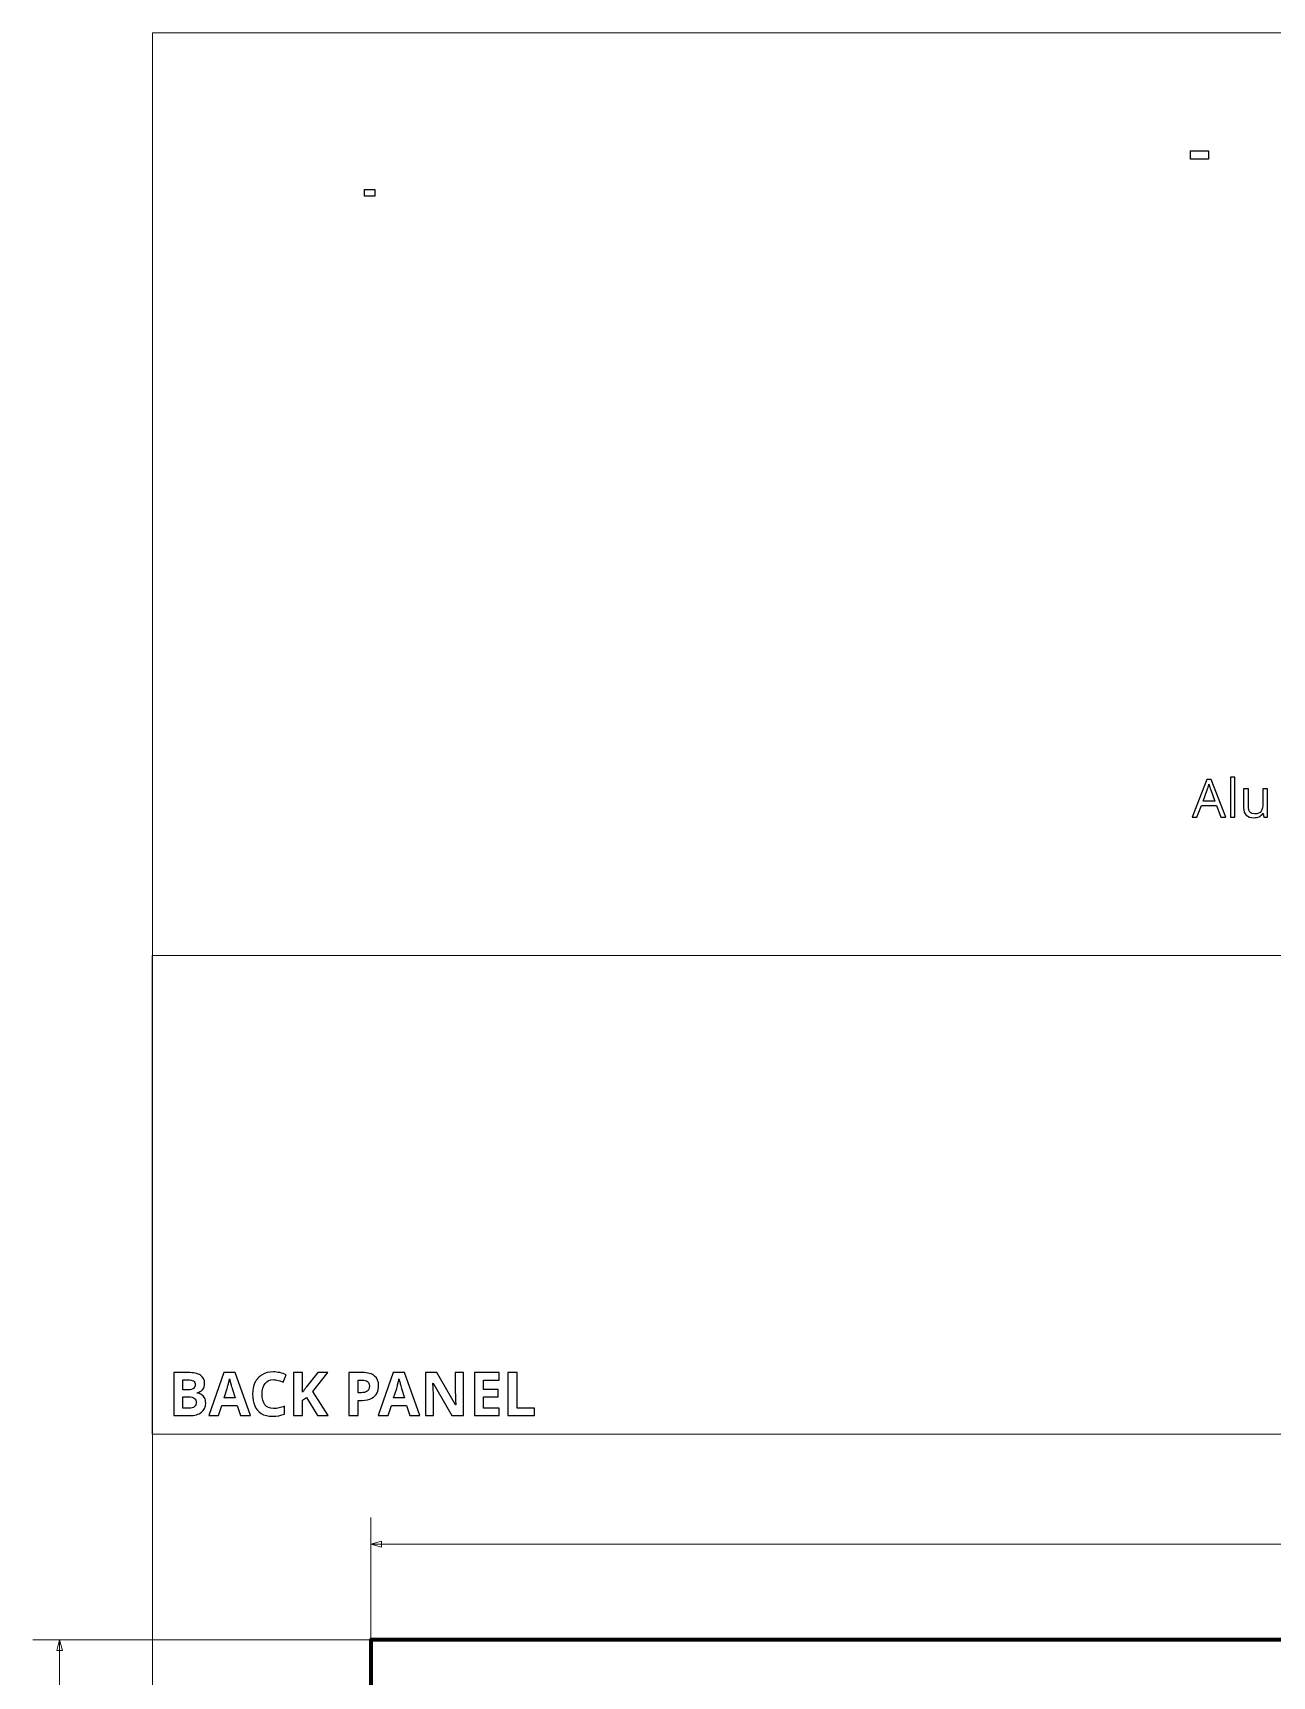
# Model space of a CAD drawing. Header units: inches. Extents: x -6.7 to 20.3, y -5.6 to 12.6.
# Drawn here: x -6.69 to -2.12, y 6.53 to 12.59 of the extents above; entities that cross this region are included whole.
import ezdxf
from ezdxf.lldxf.tags import DXFTag

# ---------------------------------------------------------------- set-up
doc = ezdxf.new("R2010")
doc.units = ezdxf.units.IN
doc.header["$MEASUREMENT"] = 0
doc.header["$XCLIPFRAME"] = 2
doc.layers.add('Layer 1', color=7, linetype='Continuous')
tags = doc.linetypes.add('New Line1', pattern=[1.5, 1, -0.5]).pattern_tags.tags
tags[6:7] = [DXFTag(74, 4), DXFTag(75, 0), DXFTag(340, '0'), DXFTag(46, 1.0), DXFTag(50, 0.0), DXFTag(44, 0.0), DXFTag(45, 0.0)]
tags[4:5] = [DXFTag(74, 4), DXFTag(75, 0), DXFTag(340, '0'), DXFTag(46, 1.0), DXFTag(50, 0.0), DXFTag(44, 0.0), DXFTag(45, 0.0)]
picture_1 = doc.add_image_def('image2.jpg', size_in_pixel=(535, 249))
picture_2 = doc.add_image_def('image3.jpg', size_in_pixel=(467, 301))

msp = doc.modelspace()

# ---------------------------------------------------------------- linework, layer by layer
at = {"layer": 'Layer 1', "color": 250, "linetype": 'New Line1', "lineweight": 18}
msp.add_lwpolyline([(-6.247, -1.0532), (6.3515, -1.0532), (6.3515, 12.5881), (-6.247, 12.5881), (-6.247, -1.0532)], close=True, dxfattribs=at)
at = {"layer": 'Layer 1', "color": 253, "lineweight": 18}
msp.add_lwpolyline([(-6.2482, 7.4233), (6.3502, 7.4233), (6.3502, 9.1872), (-6.2482, 9.1872), (-6.2482, 7.4233)], close=True, dxfattribs=at)
at = {"layer": 'Layer 1', "color": 250, "lineweight": 70}
msp.add_lwpolyline([(-5.4427, -0.8147), (5.5809, -0.8147), (5.5809, 6.6656), (-5.4427, 6.6656), (-5.4427, -0.8147)], close=True, dxfattribs=at)
at = {"layer": 'Layer 1', "color": 250}
for points, knots in [([(-2.3109, 9.6973), (-2.3109, 9.6973), (-2.3276, 9.7403), (-2.3276, 9.7403), (-2.3276, 9.7403), (-2.3826, 9.7403), (-2.3826, 9.7403), (-2.3826, 9.7403), (-2.3992, 9.6973), (-2.3992, 9.6973), (-2.3992, 9.6973), (-2.4168, 9.6973), (-2.4168, 9.6973), (-2.4168, 9.6973), (-2.3626, 9.8367), (-2.3626, 9.8367), (-2.3626, 9.8367), (-2.3468, 9.8367), (-2.3468, 9.8367), (-2.3468, 9.8367), (-2.2928, 9.6973), (-2.2928, 9.6973), (-2.2928, 9.6973), (-2.3109, 9.6973), (-2.3109, 9.6973)], [0, 0, 0, 0, 0.125, 0.125, 0.125, 0.25, 0.25, 0.25, 0.375, 0.375, 0.375, 0.5, 0.5, 0.5, 0.625, 0.625, 0.625, 0.75, 0.75, 0.75, 0.875, 0.875, 0.875, 1, 1, 1, 1]), ([(-2.3484, 9.7978), (-2.3488, 9.7989), (-2.3494, 9.8007), (-2.3503, 9.8035), (-2.3513, 9.8062), (-2.3521, 9.809), (-2.353, 9.8119), (-2.3538, 9.8148), (-2.3545, 9.8171), (-2.355, 9.8186), (-2.3559, 9.8146), (-2.357, 9.8107), (-2.3581, 9.8069), (-2.3593, 9.803), (-2.3603, 9.8), (-2.361, 9.7978), (-2.361, 9.7978), (-2.3768, 9.7558), (-2.3768, 9.7558), (-2.3768, 9.7558), (-2.3328, 9.7558), (-2.3328, 9.7558), (-2.3328, 9.7558), (-2.3484, 9.7978), (-2.3484, 9.7978)], [0, 0, 0, 0, 0.125, 0.125, 0.125, 0.25, 0.25, 0.25, 0.375, 0.375, 0.375, 0.5, 0.5, 0.5, 0.625, 0.625, 0.625, 0.75, 0.75, 0.75, 0.875, 0.875, 0.875, 1, 1, 1, 1]), ([(-2.259, 9.6973), (-2.259, 9.6973), (-2.2761, 9.6973), (-2.2761, 9.6973), (-2.2761, 9.6973), (-2.2761, 9.8451), (-2.2761, 9.8451), (-2.2761, 9.8451), (-2.259, 9.8451), (-2.259, 9.8451), (-2.259, 9.8451), (-2.259, 9.6973), (-2.259, 9.6973)], [0, 0, 0, 0, 0.25, 0.25, 0.25, 0.5, 0.5, 0.5, 0.75, 0.75, 0.75, 1, 1, 1, 1]), ([(-2.1388, 9.8015), (-2.1388, 9.8015), (-2.1388, 9.6973), (-2.1388, 9.6973), (-2.1388, 9.6973), (-2.1528, 9.6973), (-2.1528, 9.6973), (-2.1528, 9.6973), (-2.1553, 9.7111), (-2.1553, 9.7111), (-2.1553, 9.7111), (-2.1561, 9.7111), (-2.1561, 9.7111), (-2.1595, 9.7057), (-2.1641, 9.7017), (-2.1701, 9.6991), (-2.1761, 9.6966), (-2.1824, 9.6953), (-2.1891, 9.6953), (-2.2017, 9.6953), (-2.2112, 9.6984), (-2.2175, 9.7044), (-2.2239, 9.7104), (-2.2271, 9.72), (-2.2271, 9.7333), (-2.2271, 9.7333), (-2.2271, 9.8015), (-2.2271, 9.8015), (-2.2271, 9.8015), (-2.2098, 9.8015), (-2.2098, 9.8015), (-2.2098, 9.8015), (-2.2098, 9.7344), (-2.2098, 9.7344), (-2.2098, 9.7178), (-2.2021, 9.7095), (-2.1866, 9.7095), (-2.1751, 9.7095), (-2.1671, 9.7128), (-2.1626, 9.7193), (-2.1581, 9.7257), (-2.1559, 9.7351), (-2.1559, 9.7473), (-2.1559, 9.7473), (-2.1559, 9.8015), (-2.1559, 9.8015), (-2.1559, 9.8015), (-2.1388, 9.8015), (-2.1388, 9.8015)], [0, 0, 0, 0, 0.0625, 0.0625, 0.0625, 0.125, 0.125, 0.125, 0.1875, 0.1875, 0.1875, 0.25, 0.25, 0.25, 0.3125, 0.3125, 0.3125, 0.375, 0.375, 0.375, 0.4375, 0.4375, 0.4375, 0.5, 0.5, 0.5, 0.5625, 0.5625, 0.5625, 0.625, 0.625, 0.625, 0.6875, 0.6875, 0.6875, 0.75, 0.75, 0.75, 0.8125, 0.8125, 0.8125, 0.875, 0.875, 0.875, 0.9375, 0.9375, 0.9375, 1, 1, 1, 1]), ([(-6.117, 7.6501), (-6.0953, 7.6501), (-6.0794, 7.6469), (-6.0695, 7.6405), (-6.0596, 7.634), (-6.0546, 7.6241), (-6.0546, 7.6106), (-6.0546, 7.6006), (-6.0572, 7.5928), (-6.0625, 7.5869), (-6.0677, 7.5811), (-6.0741, 7.5773), (-6.0815, 7.5757), (-6.0815, 7.5757), (-6.0815, 7.5746), (-6.0815, 7.5746), (-6.0763, 7.5735), (-6.0713, 7.5717), (-6.0666, 7.569), (-6.0619, 7.5664), (-6.058, 7.5625), (-6.055, 7.5575), (-6.0521, 7.5524), (-6.0506, 7.5458), (-6.0506, 7.5375), (-6.0506, 7.5229), (-6.0558, 7.5116), (-6.0663, 7.5036), (-6.0767, 7.4955), (-6.091, 7.4915), (-6.109, 7.4915), (-6.109, 7.4915), (-6.1684, 7.4915), (-6.1684, 7.4915), (-6.1684, 7.4915), (-6.1684, 7.6501), (-6.1684, 7.6501), (-6.1684, 7.6501), (-6.117, 7.6501), (-6.117, 7.6501)], [0, 0, 0, 0, 0.076923, 0.076923, 0.076923, 0.153846, 0.153846, 0.153846, 0.230769, 0.230769, 0.230769, 0.307692, 0.307692, 0.307692, 0.384615, 0.384615, 0.384615, 0.461538, 0.461538, 0.461538, 0.538462, 0.538462, 0.538462, 0.615385, 0.615385, 0.615385, 0.692308, 0.692308, 0.692308, 0.769231, 0.769231, 0.769231, 0.846154, 0.846154, 0.846154, 0.923077, 0.923077, 0.923077, 1, 1, 1, 1]), ([(-5.9224, 7.4915), (-5.9224, 7.4915), (-5.9346, 7.5288), (-5.9346, 7.5288), (-5.9346, 7.5288), (-5.9906, 7.5288), (-5.9906, 7.5288), (-5.9906, 7.5288), (-6.0028, 7.4915), (-6.0028, 7.4915), (-6.0028, 7.4915), (-6.0395, 7.4915), (-6.0395, 7.4915), (-6.0395, 7.4915), (-5.9837, 7.6508), (-5.9837, 7.6508), (-5.9837, 7.6508), (-5.9419, 7.6508), (-5.9419, 7.6508), (-5.9419, 7.6508), (-5.8857, 7.4915), (-5.8857, 7.4915), (-5.8857, 7.4915), (-5.9224, 7.4915), (-5.9224, 7.4915)], [0, 0, 0, 0, 0.125, 0.125, 0.125, 0.25, 0.25, 0.25, 0.375, 0.375, 0.375, 0.5, 0.5, 0.5, 0.625, 0.625, 0.625, 0.75, 0.75, 0.75, 0.875, 0.875, 0.875, 1, 1, 1, 1]), ([(-5.8017, 7.6241), (-5.8144, 7.6241), (-5.8245, 7.6194), (-5.8318, 7.6098), (-5.8391, 7.6002), (-5.8428, 7.5871), (-5.8428, 7.5704), (-5.8428, 7.5536), (-5.8393, 7.5406), (-5.8323, 7.5314), (-5.8252, 7.5221), (-5.8146, 7.5175), (-5.8004, 7.5175), (-5.7934, 7.5175), (-5.7867, 7.5183), (-5.7803, 7.5199), (-5.7738, 7.5215), (-5.7673, 7.5236), (-5.7608, 7.5261), (-5.7608, 7.5261), (-5.7608, 7.4972), (-5.7608, 7.4972), (-5.7734, 7.4919), (-5.7879, 7.4892), (-5.8041, 7.4892), (-5.821, 7.4892), (-5.8349, 7.4926), (-5.8458, 7.4994), (-5.8567, 7.5061), (-5.8648, 7.5156), (-5.87, 7.5278), (-5.8753, 7.54), (-5.8779, 7.5543), (-5.8779, 7.5706), (-5.8779, 7.5866), (-5.875, 7.6007), (-5.869, 7.613), (-5.8631, 7.6253), (-5.8544, 7.6349), (-5.843, 7.6419), (-5.8316, 7.6489), (-5.8177, 7.6524), (-5.8013, 7.6524), (-5.7934, 7.6524), (-5.7854, 7.6515), (-5.7774, 7.6498), (-5.7693, 7.6481), (-5.7616, 7.6455), (-5.7544, 7.6419), (-5.7544, 7.6419), (-5.7655, 7.6148), (-5.7655, 7.6148), (-5.7708, 7.6173), (-5.7765, 7.6195), (-5.7825, 7.6214), (-5.7885, 7.6232), (-5.7949, 7.6241), (-5.8017, 7.6241)], [0, 0, 0, 0, 0.052632, 0.052632, 0.052632, 0.105263, 0.105263, 0.105263, 0.157895, 0.157895, 0.157895, 0.210526, 0.210526, 0.210526, 0.263158, 0.263158, 0.263158, 0.315789, 0.315789, 0.315789, 0.368421, 0.368421, 0.368421, 0.421053, 0.421053, 0.421053, 0.473684, 0.473684, 0.473684, 0.526316, 0.526316, 0.526316, 0.578947, 0.578947, 0.578947, 0.631579, 0.631579, 0.631579, 0.684211, 0.684211, 0.684211, 0.736842, 0.736842, 0.736842, 0.789474, 0.789474, 0.789474, 0.842105, 0.842105, 0.842105, 0.894737, 0.894737, 0.894737, 0.947368, 0.947368, 0.947368, 1, 1, 1, 1]), ([(-5.5999, 7.4915), (-5.5999, 7.4915), (-5.6382, 7.4915), (-5.6382, 7.4915), (-5.6382, 7.4915), (-5.6797, 7.5584), (-5.6797, 7.5584), (-5.6797, 7.5584), (-5.6939, 7.5481), (-5.6939, 7.5481), (-5.6939, 7.5481), (-5.6939, 7.4915), (-5.6939, 7.4915), (-5.6939, 7.4915), (-5.7275, 7.4915), (-5.7275, 7.4915), (-5.7275, 7.4915), (-5.7275, 7.6501), (-5.7275, 7.6501), (-5.7275, 7.6501), (-5.6939, 7.6501), (-5.6939, 7.6501), (-5.6939, 7.6501), (-5.6939, 7.5775), (-5.6939, 7.5775), (-5.6917, 7.5806), (-5.6895, 7.5837), (-5.6873, 7.5868), (-5.685, 7.5899), (-5.6828, 7.593), (-5.6806, 7.5961), (-5.6806, 7.5961), (-5.6377, 7.6501), (-5.6377, 7.6501), (-5.6377, 7.6501), (-5.6004, 7.6501), (-5.6004, 7.6501), (-5.6004, 7.6501), (-5.6557, 7.5799), (-5.6557, 7.5799), (-5.6557, 7.5799), (-5.5999, 7.4915), (-5.5999, 7.4915)], [0, 0, 0, 0, 0.071429, 0.071429, 0.071429, 0.142857, 0.142857, 0.142857, 0.214286, 0.214286, 0.214286, 0.285714, 0.285714, 0.285714, 0.357143, 0.357143, 0.357143, 0.428571, 0.428571, 0.428571, 0.5, 0.5, 0.5, 0.571429, 0.571429, 0.571429, 0.642857, 0.642857, 0.642857, 0.714286, 0.714286, 0.714286, 0.785714, 0.785714, 0.785714, 0.857143, 0.857143, 0.857143, 0.928571, 0.928571, 0.928571, 1, 1, 1, 1]), ([(-5.4735, 7.6501), (-5.453, 7.6501), (-5.4379, 7.6459), (-5.4282, 7.6374), (-5.4184, 7.6288), (-5.4135, 7.6168), (-5.4135, 7.6012), (-5.4135, 7.5919), (-5.4154, 7.5832), (-5.4193, 7.575), (-5.4231, 7.5669), (-5.4295, 7.5603), (-5.4385, 7.5552), (-5.4474, 7.5502), (-5.4596, 7.5477), (-5.4748, 7.5477), (-5.4748, 7.5477), (-5.4893, 7.5477), (-5.4893, 7.5477), (-5.4893, 7.5477), (-5.4893, 7.4915), (-5.4893, 7.4915), (-5.4893, 7.4915), (-5.5233, 7.4915), (-5.5233, 7.4915), (-5.5233, 7.4915), (-5.5233, 7.6501), (-5.5233, 7.6501), (-5.5233, 7.6501), (-5.4735, 7.6501), (-5.4735, 7.6501)], [0, 0, 0, 0, 0.1, 0.1, 0.1, 0.2, 0.2, 0.2, 0.3, 0.3, 0.3, 0.4, 0.4, 0.4, 0.5, 0.5, 0.5, 0.6, 0.6, 0.6, 0.7, 0.7, 0.7, 0.8, 0.8, 0.8, 0.9, 0.9, 0.9, 1, 1, 1, 1]), ([(-5.2982, 7.4915), (-5.2982, 7.4915), (-5.3104, 7.5288), (-5.3104, 7.5288), (-5.3104, 7.5288), (-5.3664, 7.5288), (-5.3664, 7.5288), (-5.3664, 7.5288), (-5.3786, 7.4915), (-5.3786, 7.4915), (-5.3786, 7.4915), (-5.4153, 7.4915), (-5.4153, 7.4915), (-5.4153, 7.4915), (-5.3595, 7.6508), (-5.3595, 7.6508), (-5.3595, 7.6508), (-5.3177, 7.6508), (-5.3177, 7.6508), (-5.3177, 7.6508), (-5.2615, 7.4915), (-5.2615, 7.4915), (-5.2615, 7.4915), (-5.2982, 7.4915), (-5.2982, 7.4915)], [0, 0, 0, 0, 0.125, 0.125, 0.125, 0.25, 0.25, 0.25, 0.375, 0.375, 0.375, 0.5, 0.5, 0.5, 0.625, 0.625, 0.625, 0.75, 0.75, 0.75, 0.875, 0.875, 0.875, 1, 1, 1, 1]), ([(-5.1008, 7.4915), (-5.1008, 7.4915), (-5.1435, 7.4915), (-5.1435, 7.4915), (-5.1435, 7.4915), (-5.2126, 7.6115), (-5.2126, 7.6115), (-5.2126, 7.6115), (-5.2135, 7.6115), (-5.2135, 7.6115), (-5.2132, 7.6039), (-5.2129, 7.5964), (-5.2125, 7.5888), (-5.2121, 7.5812), (-5.2118, 7.5737), (-5.2115, 7.5661), (-5.2115, 7.5661), (-5.2115, 7.4915), (-5.2115, 7.4915), (-5.2115, 7.4915), (-5.2415, 7.4915), (-5.2415, 7.4915), (-5.2415, 7.4915), (-5.2415, 7.6501), (-5.2415, 7.6501), (-5.2415, 7.6501), (-5.199, 7.6501), (-5.199, 7.6501), (-5.199, 7.6501), (-5.1302, 7.5312), (-5.1302, 7.5312), (-5.1302, 7.5312), (-5.1295, 7.5312), (-5.1295, 7.5312), (-5.1296, 7.5386), (-5.1299, 7.546), (-5.1302, 7.5532), (-5.1305, 7.5605), (-5.1307, 7.5678), (-5.131, 7.575), (-5.131, 7.575), (-5.131, 7.6501), (-5.131, 7.6501), (-5.131, 7.6501), (-5.1008, 7.6501), (-5.1008, 7.6501), (-5.1008, 7.6501), (-5.1008, 7.4915), (-5.1008, 7.4915)], [0, 0, 0, 0, 0.0625, 0.0625, 0.0625, 0.125, 0.125, 0.125, 0.1875, 0.1875, 0.1875, 0.25, 0.25, 0.25, 0.3125, 0.3125, 0.3125, 0.375, 0.375, 0.375, 0.4375, 0.4375, 0.4375, 0.5, 0.5, 0.5, 0.5625, 0.5625, 0.5625, 0.625, 0.625, 0.625, 0.6875, 0.6875, 0.6875, 0.75, 0.75, 0.75, 0.8125, 0.8125, 0.8125, 0.875, 0.875, 0.875, 0.9375, 0.9375, 0.9375, 1, 1, 1, 1]), ([(-4.9695, 7.4915), (-4.9695, 7.4915), (-5.0608, 7.4915), (-5.0608, 7.4915), (-5.0608, 7.4915), (-5.0608, 7.6501), (-5.0608, 7.6501), (-5.0608, 7.6501), (-4.9695, 7.6501), (-4.9695, 7.6501), (-4.9695, 7.6501), (-4.9695, 7.6226), (-4.9695, 7.6226), (-4.9695, 7.6226), (-5.0273, 7.6226), (-5.0273, 7.6226), (-5.0273, 7.6226), (-5.0273, 7.5877), (-5.0273, 7.5877), (-5.0273, 7.5877), (-4.9735, 7.5877), (-4.9735, 7.5877), (-4.9735, 7.5877), (-4.9735, 7.5601), (-4.9735, 7.5601), (-4.9735, 7.5601), (-5.0273, 7.5601), (-5.0273, 7.5601), (-5.0273, 7.5601), (-5.0273, 7.5192), (-5.0273, 7.5192), (-5.0273, 7.5192), (-4.9695, 7.5192), (-4.9695, 7.5192), (-4.9695, 7.5192), (-4.9695, 7.4915), (-4.9695, 7.4915)], [0, 0, 0, 0, 0.083333, 0.083333, 0.083333, 0.166667, 0.166667, 0.166667, 0.25, 0.25, 0.25, 0.333333, 0.333333, 0.333333, 0.416667, 0.416667, 0.416667, 0.5, 0.5, 0.5, 0.583333, 0.583333, 0.583333, 0.666667, 0.666667, 0.666667, 0.75, 0.75, 0.75, 0.833333, 0.833333, 0.833333, 0.916667, 0.916667, 0.916667, 1, 1, 1, 1]), ([(-4.9375, 7.4915), (-4.9375, 7.4915), (-4.9375, 7.6501), (-4.9375, 7.6501), (-4.9375, 7.6501), (-4.9035, 7.6501), (-4.9035, 7.6501), (-4.9035, 7.6501), (-4.9035, 7.5195), (-4.9035, 7.5195), (-4.9035, 7.5195), (-4.8393, 7.5195), (-4.8393, 7.5195), (-4.8393, 7.5195), (-4.8393, 7.4915), (-4.8393, 7.4915), (-4.8393, 7.4915), (-4.9375, 7.4915), (-4.9375, 7.4915)], [0, 0, 0, 0, 0.166667, 0.166667, 0.166667, 0.333333, 0.333333, 0.333333, 0.5, 0.5, 0.5, 0.666667, 0.666667, 0.666667, 0.833333, 0.833333, 0.833333, 1, 1, 1, 1]), ([(-6.1153, 7.5866), (-6.1056, 7.5866), (-6.0989, 7.5884), (-6.0951, 7.5919), (-6.0914, 7.5955), (-6.0895, 7.6001), (-6.0895, 7.6059), (-6.0895, 7.612), (-6.0917, 7.6165), (-6.0961, 7.6194), (-6.1006, 7.6222), (-6.1075, 7.6237), (-6.1168, 7.6237), (-6.1168, 7.6237), (-6.1344, 7.6237), (-6.1344, 7.6237), (-6.1344, 7.6237), (-6.1344, 7.5866), (-6.1344, 7.5866), (-6.1344, 7.5866), (-6.1153, 7.5866), (-6.1153, 7.5866)], [0, 0, 0, 0, 0.142857, 0.142857, 0.142857, 0.285714, 0.285714, 0.285714, 0.428571, 0.428571, 0.428571, 0.571429, 0.571429, 0.571429, 0.714286, 0.714286, 0.714286, 0.857143, 0.857143, 0.857143, 1, 1, 1, 1]), ([(-5.9535, 7.5917), (-5.9541, 7.5939), (-5.955, 7.5972), (-5.9563, 7.6017), (-5.9575, 7.6061), (-5.9587, 7.6107), (-5.9599, 7.6154), (-5.9611, 7.62), (-5.9621, 7.6238), (-5.9628, 7.6268), (-5.9634, 7.6234), (-5.9643, 7.6195), (-5.9654, 7.6151), (-5.9665, 7.6108), (-5.9676, 7.6065), (-5.9686, 7.6022), (-5.9696, 7.598), (-5.9705, 7.5945), (-5.9713, 7.5917), (-5.9713, 7.5917), (-5.9826, 7.5572), (-5.9826, 7.5572), (-5.9826, 7.5572), (-5.9424, 7.5572), (-5.9424, 7.5572), (-5.9424, 7.5572), (-5.9535, 7.5917), (-5.9535, 7.5917)], [0, 0, 0, 0, 0.111111, 0.111111, 0.111111, 0.222222, 0.222222, 0.222222, 0.333333, 0.333333, 0.333333, 0.444444, 0.444444, 0.444444, 0.555556, 0.555556, 0.555556, 0.666667, 0.666667, 0.666667, 0.777778, 0.777778, 0.777778, 0.888889, 0.888889, 0.888889, 1, 1, 1, 1]), ([(-5.4746, 7.6224), (-5.4746, 7.6224), (-5.4893, 7.6224), (-5.4893, 7.6224), (-5.4893, 7.6224), (-5.4893, 7.5757), (-5.4893, 7.5757), (-5.4893, 7.5757), (-5.4779, 7.5757), (-5.4779, 7.5757), (-5.4686, 7.5757), (-5.4612, 7.5775), (-5.4558, 7.5812), (-5.4504, 7.5849), (-5.4477, 7.5912), (-5.4477, 7.6001), (-5.4477, 7.6072), (-5.4499, 7.6127), (-5.4543, 7.6166), (-5.4586, 7.6204), (-5.4654, 7.6224), (-5.4746, 7.6224)], [0, 0, 0, 0, 0.142857, 0.142857, 0.142857, 0.285714, 0.285714, 0.285714, 0.428571, 0.428571, 0.428571, 0.571429, 0.571429, 0.571429, 0.714286, 0.714286, 0.714286, 0.857143, 0.857143, 0.857143, 1, 1, 1, 1]), ([(-5.3293, 7.5917), (-5.3299, 7.5939), (-5.3308, 7.5972), (-5.332, 7.6017), (-5.3333, 7.6061), (-5.3345, 7.6107), (-5.3357, 7.6154), (-5.3369, 7.62), (-5.3379, 7.6238), (-5.3386, 7.6268), (-5.3392, 7.6234), (-5.34, 7.6195), (-5.3412, 7.6151), (-5.3423, 7.6108), (-5.3433, 7.6065), (-5.3444, 7.6022), (-5.3454, 7.598), (-5.3463, 7.5945), (-5.347, 7.5917), (-5.347, 7.5917), (-5.3584, 7.5572), (-5.3584, 7.5572), (-5.3584, 7.5572), (-5.3182, 7.5572), (-5.3182, 7.5572), (-5.3182, 7.5572), (-5.3293, 7.5917), (-5.3293, 7.5917)], [0, 0, 0, 0, 0.111111, 0.111111, 0.111111, 0.222222, 0.222222, 0.222222, 0.333333, 0.333333, 0.333333, 0.444444, 0.444444, 0.444444, 0.555556, 0.555556, 0.555556, 0.666667, 0.666667, 0.666667, 0.777778, 0.777778, 0.777778, 0.888889, 0.888889, 0.888889, 1, 1, 1, 1]), ([(-6.1344, 7.561), (-6.1344, 7.561), (-6.1344, 7.5184), (-6.1344, 7.5184), (-6.1344, 7.5184), (-6.1128, 7.5184), (-6.1128, 7.5184), (-6.1027, 7.5184), (-6.0957, 7.5204), (-6.0918, 7.5245), (-6.0879, 7.5285), (-6.0859, 7.5338), (-6.0859, 7.5401), (-6.0859, 7.5459), (-6.0879, 7.5508), (-6.0919, 7.5549), (-6.0959, 7.559), (-6.1033, 7.561), (-6.1139, 7.561), (-6.1139, 7.561), (-6.1344, 7.561), (-6.1344, 7.561)], [0, 0, 0, 0, 0.142857, 0.142857, 0.142857, 0.285714, 0.285714, 0.285714, 0.428571, 0.428571, 0.428571, 0.571429, 0.571429, 0.571429, 0.714286, 0.714286, 0.714286, 0.857143, 0.857143, 0.857143, 1, 1, 1, 1])]:
    msp.add_open_spline(points, degree=3, knots=knots, dxfattribs=at)
at = {"layer": 'Layer 1', "color": 144, "lineweight": 9}
for points in [[(-5.4427, -0.7163), (-5.4427, -0.7163), (-5.4427, 7.1162), (-5.4427, 7.1162)], [(-0.4451, 7.0178), (-0.4451, 7.0178), (-5.4427, 7.0178), (-5.4427, 7.0178)], [(5.4825, 6.6656), (5.4825, 6.6656), (-6.6871, 6.6656), (-6.6871, 6.6656)], [(-6.5887, 6.6656), (-6.5887, 6.6656), (-6.5887, 3.4591), (-6.5887, 3.4591)]]:
    msp.add_open_spline(points, degree=3, dxfattribs=at)
for points in [[(-5.4027, 7.0285), (-5.4027, 7.0285), (-5.4427, 7.0178), (-5.4427, 7.0178), (-5.4427, 7.0178), (-5.4027, 7.0071), (-5.4027, 7.0071), (-5.4027, 7.0071), (-5.4027, 7.0285), (-5.4027, 7.0285)], [(-6.5994, 6.6256), (-6.5994, 6.6256), (-6.5887, 6.6656), (-6.5887, 6.6656), (-6.5887, 6.6656), (-6.578, 6.6256), (-6.578, 6.6256), (-6.578, 6.6256), (-6.5994, 6.6256), (-6.5994, 6.6256)]]:
    msp.add_open_spline(points, degree=3, knots=[0, 0, 0, 0, 0.333333, 0.333333, 0.333333, 0.666667, 0.666667, 0.666667, 1, 1, 1, 1], dxfattribs=at)

# ---------------------------------------------------------------- pictures from other files: only their frames are drawn
at = {"layer": 'Layer 1', "color": 250}
image = msp.add_image(picture_1, insert=(-2.4065, 10.0313), size_in_units=(4.7663, 2.2162), dxfattribs=at)
image.set_boundary_path([(-2.406, 10.031), (5.034, 13.49)])
image = msp.add_image(picture_2, insert=(-5.4367, 10.329), size_in_units=(2.7005, 1.7445), dxfattribs=at)
image.set_boundary_path([(-5.437, 10.33), (1.056, 14.523)])

doc.saveas('drawing.dxf')
